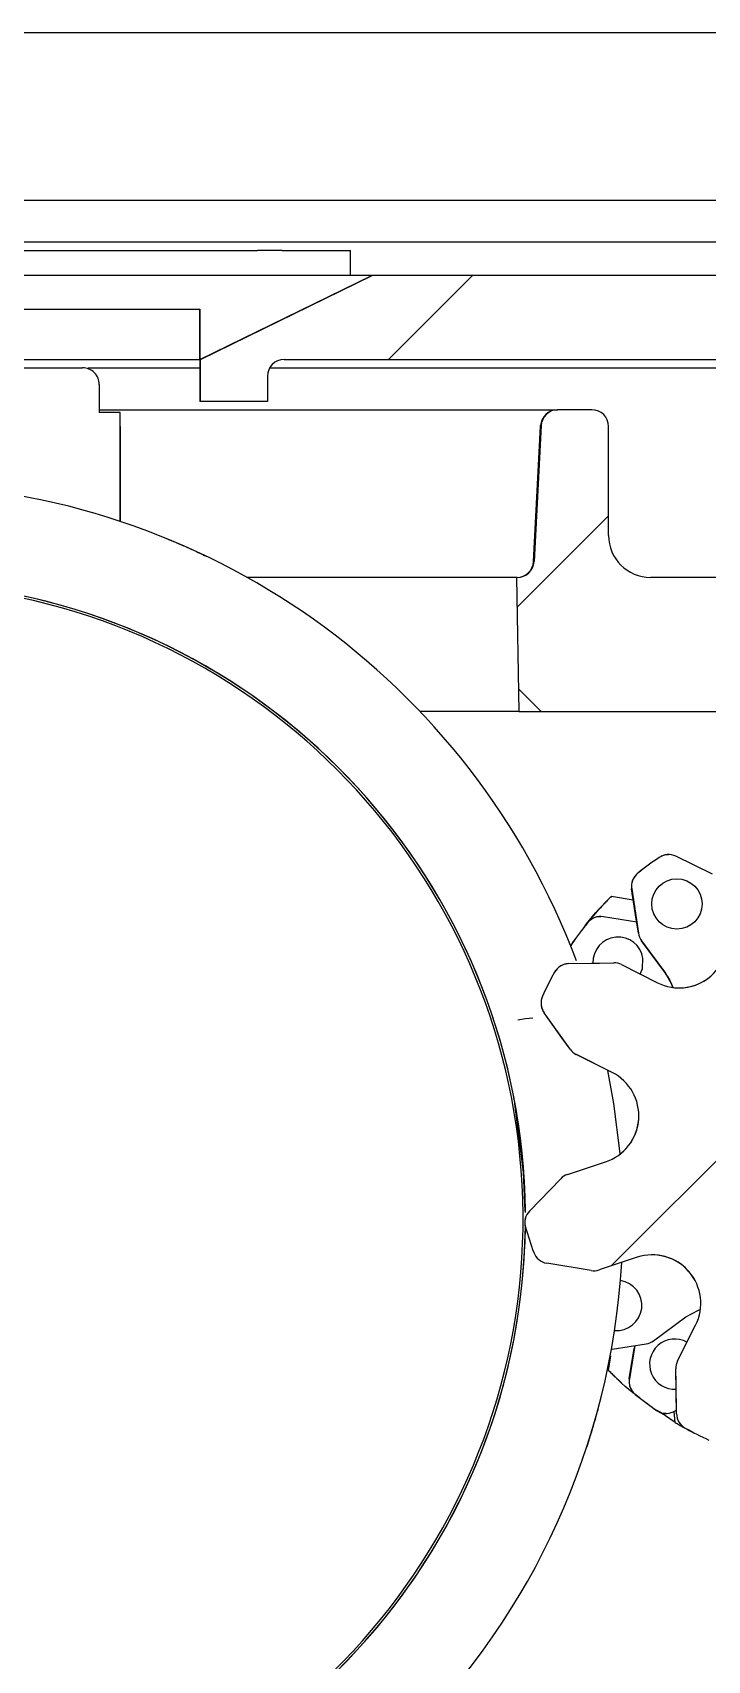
# Model space of a CAD drawing. Header units: inches. Extents: x -0.9 to 9.06, y 0 to 7.13.
# Drawn here: x 5.8943 to 6.0816, y 5.5183 to 5.9697 of the extents above; entities that cross this region are included whole.
import ezdxf

# ---------------------------------------------------------------- set-up
doc = ezdxf.new("R2010")
doc.units = ezdxf.units.IN
doc.header["$MEASUREMENT"] = 0
doc.layers.add('NETAFIM-L-DETL-013M', color=1, linetype='Continuous')

msp = doc.modelspace()

# ---------------------------------------------------------------- linework, layer by layer
at = {"layer": 'NETAFIM-L-DETL-013M'}
for p, q in [((5.578281550438099, 5.969687286478081), (6.180593925385096, 5.969687286478081)), ((5.578281550438099, 5.923199783784314), (6.248849271396181, 5.923199783784314)), ((6.171619930486667, 5.911577886463445), (5.553149623936029, 5.911577886463445)), ((5.864123742065451, 5.909253558953096), (5.943633095496728, 5.909253558953096)), ((5.943633095496728, 5.909253558953096), (5.956716540485409, 5.909253558953096)), ((5.963612956067869, 5.909253558953096), (5.956716540485409, 5.909253558953096)), ((5.963612956067869, 5.909253558953096), (5.982491352268585, 5.909253558953096)), ((5.982491352268585, 5.902280403242633), (5.982491352268585, 5.909253558953096)), ((5.98841168537664, 5.902280403242633), (5.721223492723787, 5.902280403242633)), ((5.940754940219129, 5.879036695190603), (5.98841168537664, 5.902280403242633)), ((5.94088400217771, 5.879036695190603), (5.988540747335218, 5.902280403242633)), ((5.988540747335218, 5.902280403242633), (5.98841168537664, 5.902280403242633)), ((6.114025879938139, 5.902280403242633), (5.988540747335218, 5.902280403242633)), ((5.993104295471802, 5.879036661801611), (6.016348043008736, 5.902280409338549)), ((5.768751240864993, 5.892982920021822), (5.940754940219129, 5.892982920021822)), ((5.940732556779824, 5.879036695190603), (5.940732556779824, 5.892982920021822)), ((5.940754940219129, 5.892982920021822), (5.940754940219129, 5.879036695190603)), ((5.768880259528714, 5.879036695190603), (5.940732556779824, 5.879036695190603)), ((5.940732556779824, 5.879036695190603), (5.940754940219129, 5.879036695190603)), ((5.940754940219129, 5.879036695190603), (5.940754940219129, 5.867414797869734)), ((5.940754940219129, 5.879036695190603), (5.94088400217771, 5.879036695190603)), ((5.94088400217771, 5.867414797869734), (5.94088400217771, 5.879036695190603)), ((5.9641277535246, 5.879036695190603), (6.101265869153269, 5.879036695190603)), ((5.801288362421598, 5.876712281090547), (5.908209592640343, 5.876712281090547)), ((5.909732142756887, 5.876712281090547), (5.940754940219129, 5.876712281090547)), ((5.959478990266767, 5.874387953580196), (5.959478990266767, 5.867414797869734)), ((5.960101808383228, 5.876712281090547), (5.970453153282925, 5.876712281090547)), ((5.970453153282925, 5.876712281090547), (6.06147014891642, 5.876712281090547)), ((6.06147014891642, 5.876712281090547), (6.084069088361218, 5.876712281090547)), ((5.912858334250756, 5.872063539480141), (5.912858377545603, 5.864357834846773)), ((5.912858377545603, 5.865090383769677), (6.039923555830647, 5.865090383769677)), ((5.918669326206043, 5.864357834846773), (5.912858377545603, 5.864357834846773)), ((5.918669412795747, 5.834121228631038), (5.918669326206043, 5.864357834846773)), ((5.918669499385451, 5.864014333478313), (5.918669326206043, 5.864357834846773)), ((5.918669629270016, 5.863614895159003), (5.918669499385451, 5.864014333478313)), ((5.94088400217771, 5.867414797869734), (5.940754940219129, 5.867414797869734)), ((5.959478990266767, 5.867414797869734), (5.94088400217771, 5.867414797869734)), ((6.039923555830647, 5.865090383769677), (6.040057639992244, 5.865090383769677)), ((6.049480461814219, 5.865090383769677), (6.040057639992244, 5.865090383769677)), ((5.918669802449425, 5.863165754347759), (5.918669629270016, 5.863614895159003)), ((5.918669889039144, 5.862673924810868), (5.918669802449425, 5.863165754347759)), ((5.918669975628848, 5.862147199621976), (5.918669889039144, 5.862673924810868)), ((5.918670062218552, 5.861593718213558), (5.918669975628848, 5.862147199621976)), ((5.91867010551341, 5.861022226146042), (5.918670062218552, 5.861593718213558)), ((5.91867010551341, 5.860441642159273), (5.91867010551341, 5.861022226146042)), ((5.91867010551341, 5.860441642159273), (5.91867010551341, 5.834120968861915)), ((6.033308383617168, 5.823008392198794), (6.035270181670899, 5.860441642159273)), ((6.035415262725315, 5.860684959236502), (6.033440714337199, 5.823008392198794)), ((6.054129203424633, 5.83022477839678), (6.054129203424633, 5.860441642159273)), ((6.028706514210444, 5.810271477492667), (6.054129212477221, 5.835694175759454)), ((6.00583416224051, 5.818602881075909), (5.953853754880846, 5.818602881075909)), ((6.0284373012861, 5.818602881075909), (6.00583416224051, 5.818602881075909)), ((6.028561081272538, 5.818602881075909), (6.0284373012861, 5.818602881075909)), ((6.028561081272538, 5.818602881075909), (6.029210244307421, 5.781412948192663)), ((6.02879833707027, 5.818602881075909), (6.028561081272538, 5.818602881075909)), ((6.166348370759806, 5.818602881075909), (6.06575107909807, 5.818602881075909)), ((6.035430024688697, 5.781412922146477), (6.02909974678397, 5.787743200051204)), ((6.005833924118814, 5.781412948192663), (6.001828154379211, 5.781412948192663)), ((6.029086442673552, 5.781412948192663), (6.005833924118814, 5.781412948192663)), ((6.029210244307421, 5.781412948192663), (6.029086442673552, 5.781412948192663)), ((6.029210244307421, 5.781412948192663), (6.252350236672441, 5.781412948192663)), ((6.054837079899574, 5.627667237086638), (6.167908176471588, 5.740738333658653)), ((6.070764709734611, 5.741735725970116), (6.070753950963499, 5.741735725970116)), ((6.082974356340525, 5.736346296004327), (6.072788592608411, 5.741272038088064)), ((6.054960940857132, 5.73019721453728), (6.060984380659032, 5.729211477310524)), ((6.061818044712527, 5.723786891923612), (6.060522965756796, 5.732213715638536)), ((6.060534135829026, 5.732213715638536), (6.062428956744234, 5.719904296042505)), ((6.049709816301174, 5.724388170850405), (6.051422106113601, 5.726505895319377)), ((6.051966409013061, 5.724566459057527), (6.051946601617544, 5.724566459057527)), ((6.061938794059209, 5.723002389176388), (6.052714197724434, 5.724505932852196)), ((6.046638111380559, 5.720589134036744), (6.046953968984997, 5.720979826795627)), ((6.062415686871609, 5.719904296042505), (6.061818044712527, 5.723786891923612)), ((6.043569740163672, 5.716350914228169), (6.043616217189015, 5.716443911573702)), ((6.043616217189015, 5.716443911573702), (6.043929000858838, 5.716965441380162)), ((6.043752227971594, 5.716567042137339), (6.044405309190711, 5.717623696334291)), ((6.069892058665459, 5.708892423208856), (6.063272015780956, 5.717848310034767)), ((6.063285285653591, 5.717848310034767), (6.069905306890667, 5.708892423208856)), ((6.043099125105037, 5.711487083785081), (6.051621781978404, 5.711636624209415)), ((6.04310059713007, 5.711487083785081), (6.055553062922388, 5.711705463026637)), ((6.051621781978404, 5.711636624209415), (6.055549491096961, 5.711705463026637)), ((6.055553062922388, 5.711705463026637), (6.055549491096961, 5.711705463026637)), ((6.057724494657247, 5.711209910132336), (6.067672547995677, 5.706203206672368)), ((6.063518060433967, 5.710173864285698), (6.063671237626, 5.712890356579952)), ((6.06290214784666, 5.708604079483881), (6.063518060433967, 5.710173864285698)), ((6.069905306890667, 5.708892423208856), (6.071757785439057, 5.705413421953005)), ((6.071757785439057, 5.705413421953005), (6.071932848179585, 5.704887562661184)), ((6.041205040202338, 5.690939259676992), (6.036248277356001, 5.697874922044238)), ((6.043493389689341, 5.687743666532805), (6.03624974938102, 5.697874922044238)), ((6.031059302562379, 5.69621369851162), (6.028912743720912, 5.695844220231)), ((6.033135334087329, 5.69632998848839), (6.031059302562379, 5.69621369851162)), ((6.043489817863928, 5.687743666532805), (6.041205040202338, 5.690939259676992)), ((6.055129574311898, 5.681288230681685), (6.045181520973482, 5.686295020731361)), ((6.055133146137325, 5.681288230681685), (6.045185071151468, 5.686295020731361)), ((6.055623871655448, 5.672736977557517), (6.053957907336361, 5.681877906587712)), ((6.030543271202326, 5.653662737086546), (6.028122006514763, 5.672616877633632)), ((6.0305499602572, 5.653655290371727), (6.02823372888448, 5.672034994801254)), ((6.057343045349615, 5.658841927243253), (6.055623871655448, 5.672736977557517)), ((6.042734171136622, 5.653043880449192), (6.053308830891193, 5.656537948314095)), ((6.031000897804869, 5.642860064985488), (6.030543271202326, 5.653662737086546)), ((6.031007024026656, 5.642862316317877), (6.0305499602572, 5.653655290371727)), ((6.032197545910936, 5.642899203533142), (6.040848355550963, 5.65185890030617)), ((6.062059651643039, 5.630053707059841), (6.051484991888457, 5.626559639194937)), ((6.049264398847334, 5.626387845215854), (6.036978531651662, 5.628429717101321)), ((6.050022340201884, 5.626324981088427), (6.050026539802672, 5.626324981088427)), ((6.066592059981815, 5.606908971043139), (6.075547881865453, 5.613528927337936)), ((6.073260463217799, 5.601314496650704), (6.078267209972615, 5.61126261493141)), ((6.073264035043212, 5.601314496650704), (6.078270781798039, 5.61126261493141)), ((6.075547881865453, 5.613528927337936), (6.079026926416155, 5.615381427533758)), ((6.079026926416155, 5.615381427533758), (6.079588698789041, 5.615567595404236)), ((6.054114396584701, 5.598713341846439), (6.05476765098324, 5.602705040758616)), ((6.055091604725294, 5.604598844244771), (6.064536009031805, 5.60605259883894)), ((6.059870750434743, 5.59638156762127), (6.061240188301532, 5.604796615136015)), ((6.06138795363686, 5.605568042837452), (6.059890709362253, 5.59638156762127)), ((6.061365353723282, 5.605564579249165), (6.061240188301532, 5.604796615136015)), ((6.072833792435574, 5.595215377444711), (6.072764910323495, 5.599143086563268)), ((6.072986883037902, 5.586690620770944), (6.072768482148909, 5.599143086563268)), ((6.072985389365452, 5.586690620770944), (6.072833792435574, 5.595215377444711)), ((6.072564152087352, 5.584259528151619), (6.068432286086647, 5.58714183973516)), ((6.070058310903288, 5.586769417404497), (6.070077858529678, 5.586769417404497)), ((6.07206472430365, 5.587215440986279), (6.072968461077685, 5.587642674601601)), ((6.072564152087352, 5.584259528151619), (6.072287411383136, 5.587320647480527))]:
    msp.add_line(p, q, dxfattribs=at)
msp.add_circle((6.073086582321764, 5.728050539609535), 0.0069731222581344, dxfattribs=at)
for centre, radius, start, end in [((5.964127744454504, 5.874387912294224), 0.0046487498392293, 90, 180), ((5.908209594541609, 5.87206353754053), 0.004648749507413, 8.1422e-12, 90.00018892661723), ((6.040057643632813, 5.860441663772061), 0.0046487498383192, 90, 177.0000002137599), ((6.049480462637994, 5.860441663772061), 0.0046487498392293, 0, 90), ((5.854413026694668, 5.640788165088108), 0.2037315333427791, 20.53093139684611, 88.78961935130788), ((5.854413100242517, 5.640788234218836), 0.2037314292097271, 107.9652591159654, 356.5815864610723), ((6.065751087075295, 5.830224791974044), 0.0116218745980718, 180.0000000000399, 270.0000000000008), ((6.02866597947051, 5.823251654325087), 0.004648773249255, 270.0003312906492, 357.0004426654231), ((6.028798339323749, 5.823251667712963), 0.0046487498383206, 270.0000000000008, 357.0000002137615), ((5.854399612029748, 5.640788244431203), 0.1760115297883613, 115.351089585145, 82.08873965635576), ((5.854404208538959, 5.640788179132306), 0.1766525759498476, 0.6686437968018288, 82.15018109199522), ((5.854410416031999, 5.640788230612398), 0.1766525105630061, 0.535498702706172, 82.1469232156765), ((5.85441047113478, 5.640788255189808), 0.1766524672941907, 115.3244013341089, 359.2436790051726), ((6.120414931580295, 5.664008375914523), 0.0930041497903887, 124.1981380596603, 128.7442103841923), ((6.120425473877151, 5.664008375914523), 0.0930041497903887, 124.1981380596603, 128.7442103841923), ((6.070751822895545, 5.737090874652537), 0.0046442268316606, 113.7461033350349, 124.2005298296154), ((6.070764675145973, 5.737087141541653), 0.0046486128037215, 64.19046315511144, 124.1982146062459), ((6.065128982158615, 5.732920921958336), 0.0046489518787907, 128.7463811209082, 188.7499004648932), ((6.065115797500187, 5.732923583371982), 0.0046452224092032, 128.7415074374417, 139.1939284980852), ((6.051966466328131, 5.719917714904639), 0.0046487467316807, 80.74400700976196, 140.7500813553143), ((6.120337223803222, 5.664037567181035), 0.0929651955491631, 140.7485237724049, 145.2964826156218), ((6.120359774042242, 5.664034862671371), 0.0929693995455482, 140.7484883293758, 145.2962494407338), ((6.05194313998793, 5.719921604160893), 0.0046431921601893, 130.298979882106, 140.7560543139618), ((6.067010412027844, 5.720611697330161), 0.0046488617793003, 188.7525025997281, 216.4714629485248), ((6.067023416231098, 5.720611586677483), 0.0046485823665622, 188.7516529077091, 216.4723126405602), ((6.073710671384027, 5.718200500012352), 0.0134311067729109, 243.2844085746226, 18.28440899865526), ((6.047739701027374, 5.714313727670552), 0.0046583859538297, 145.3031419868344, 153.1004345140738), ((6.056766356812978, 5.711917169880291), 0.0069731249375311, 8.022530396707383, 182.5685433111478), ((6.043182119212623, 5.706839040658576), 0.0046487497612852, 91.00475970087165, 151.0106572807556), ((6.055634585744108, 5.707057434012829), 0.0046487495744542, 63.28440857462194, 91.00475970088814), ((6.120439327063991, 5.664032903170038), 0.0929729858199165, 151.010631002159, 155.5582175224764), ((6.120441957798561, 5.664031997084947), 0.092974995648313, 151.0106572807602, 155.5581664277394), ((6.04317540213568, 5.706842955503288), 0.0046417078453027, 140.5577935067234, 151.0181710863576), ((6.059092085851581, 5.700909026578617), 0.0134303400752339, 17.24011399382477, 36.47200651994954), ((6.073706964128689, 5.718200675155932), 0.0134313074456945, 270.0005494349381, 310.7844192650146), ((6.04003135139327, 5.700578680741561), 0.0046487497824153, 155.5581664277463, 215.5640588698331), ((6.040034843372506, 5.700577101287509), 0.0046533424142518, 155.5625191545934, 165.9962833416526), ((6.047271114145484, 5.690447304398793), 0.0046484254623812, 215.5648785326916, 243.2866534043305), ((6.047274979488111, 5.69044746878287), 0.0046487497269758, 215.5640588698331, 243.2844085746156), ((6.049095029800401, 5.669290905673125), 0.0134311061022973, 288.284411435391, 63.28440857462194), ((6.049091484844815, 5.669290912399046), 0.0134310896947176, 355.7843486209439, 63.28450053815658), ((6.049082929040025, 5.669290811077416), 0.0134308498267997, 307.4490652252836, 355.7847066043742), ((6.044192645161036, 5.648629846320764), 0.0046487496791258, 108.2844114353805, 136.0047616728921), ((6.035541849066909, 5.639670196000633), 0.0046487498139842, 136.0047616729094, 196.0106544626252), ((5.854404303558066, 5.640788231963492), 0.1766524831615637, 270.0000011817065, 359.2475064517822), ((6.035534138075707, 5.639670569218633), 0.0046506930477418, 185.5681492775422, 196.0089473557654), ((6.120441957798561, 5.664031997084947), 0.0929749962796762, 196.0106544626179, 200.5581635423585), ((6.03774066304188, 5.633015523918667), 0.0046487497983098, 200.5581635423611, 260.5640601434227), ((6.066273451004452, 5.617300714006224), 0.0134311066735087, 333.2844118594148, 108.2844114353955), ((6.066261246521811, 5.617300900613615), 0.0134308904441869, 40.78427654135098, 90.00065716560027), ((6.050026530777142, 5.63097369342167), 0.0046487495400509, 260.5640601434068, 288.2844114353736), ((6.066269924381835, 5.617300727770233), 0.0134310709997767, 333.2843487835547, 40.78458586025926), ((6.056389835802701, 5.616710259998404), 0.006973087877784, 264.8119724247451, 81.59208939534), ((6.063829141917928, 5.61064606206945), 0.0046475332776355, 278.7483611786726, 306.476375967393), ((6.072479477241369, 5.60043374180363), 0.0069731225801607, 60.80530075807666, 273.1954006380016), ((6.077412135665962, 5.599224762176515), 0.004647943017028, 153.2817104714291, 181.0068774043843), ((6.077416517799395, 5.599224629656643), 0.0046487498391259, 153.2844118594174, 181.0047595574673), ((6.064478840364539, 5.595633777279886), 0.0046486704000984, 170.7431175942994, 230.749662887242), ((6.06445057441623, 5.595624462382613), 0.0046358040263892, 220.2885529424941, 230.7623359689959), ((6.120319954188733, 5.663998896492597), 0.0929333170699938, 230.7481690279791, 235.2977127331855), ((6.120341841635784, 5.664002033522191), 0.0929373637438831, 230.7481723377603, 235.2975071729296), ((6.070058820551242, 5.591418407580425), 0.0046490663550627, 235.2950142401775, 245.7387840911017), ((6.07007783330879, 5.591417860452745), 0.0046484476115807, 235.2941815898913, 295.3046403176607), ((6.077634911169241, 5.586772164014044), 0.0046487498391259, 181.0047595574755, 241.0106538131135), ((6.077634870982286, 5.586773273826087), 0.0046501158851258, 230.5672766804163, 241.0086879126861), ((6.120436099426921, 5.664022919979393), 0.0929646276409768, 241.0106492599796, 245.5586507796061), ((6.120441957798561, 5.664031997084947), 0.0929749917066203, 241.0106538131037, 245.5581633464803)]:
    msp.add_arc(centre, radius, start, end, dxfattribs=at)
for centre, major_axis, ratio, start_param, end_param in [((6.039923551921287, 5.860441663772061), (-5.3e-15, 0.0046487495073877), 0.9996220849978102, 0, 1.518436449233996), ((6.035268423053413, 5.860441663772061), (0.0002436306553738, 0.0046487495064886), 0.0003768086856523, 4.712408728092518, 4.764768605675747)]:
    msp.add_ellipse(centre, major_axis=major_axis, ratio=ratio, start_param=start_param, end_param=end_param, dxfattribs=at)
for points, knots in [([(5.931761495107718, 5.829259995879164), (5.93181950118112, 5.829236323555689), (5.93196074457909, 5.829178682015595), (5.933294314545797, 5.828628768879718), (5.935726009227927, 5.827592602050918), (5.938924794592242, 5.826176741897128), (5.941300512463602, 5.82505452626608), (5.942487665202474, 5.824493752036089)], [0, 0, 0, 0, 0.1469435409479975, 0.3578039990952583, 0.5702131894327215, 0.7852343515022203, 1, 1, 1, 1]), ([(6.070756137353601, 5.741686889375255), (6.070452814678525, 5.741693355755987), (6.069829335538326, 5.741706647388397), (6.069203190449172, 5.741465661967199), (6.068881665019581, 5.741341915981773)], [0, 0, 0, 0, 0.4865001176789714, 1, 1, 1, 1]), ([(6.061599708765811, 5.735959240013147), (6.061330249625246, 5.735583004011849), (6.060785938294053, 5.734823001889571), (6.06043219794726, 5.733493373960516), (6.060491963329489, 5.732650792552708), (6.060522965756796, 5.732213715638535)], [0, 0, 0, 0, 0.3205696784579215, 0.647555351231055, 1, 1, 1, 1]), ([(6.047224388640575, 5.721367835273587), (6.047496201013736, 5.721764333352122), (6.049711530831881, 5.724995878722968), (6.05250778032623, 5.72776652010376), (6.054960940857132, 5.730197214537279)], [0, 0, 0, 0, 0.1226961199779192, 0.9999999999999998, 0.9999999999999998, 0.9999999999999998, 0.9999999999999998]), ([(6.054960940857132, 5.730197214537279), (6.054657661935472, 5.729895286388385), (6.054051102011705, 5.729291428019409), (6.052862608877877, 5.728069131958723), (6.051997350172928, 5.727130151386362), (6.051422106113601, 5.726505895319376)], [0, 0, 0, 0, 0.2510342296459372, 0.5020701813533249, 1, 1, 1, 1]), ([(6.051947294335196, 5.724498399547669), (6.051669642732964, 5.724511176717101), (6.050959984960094, 5.72454383425457), (6.049886668200588, 5.724156996817685), (6.049213364554397, 5.723663294140052), (6.048940033804161, 5.723462873239272)], [0, 0, 0, 0, 0.2763034613147056, 0.706212020421117, 1, 1, 1, 1]), ([(6.043099125105037, 5.711487083785081), (6.042578614081843, 5.711428385817601), (6.041629237534245, 5.711321324734869), (6.040398661185498, 5.710648739973352), (6.039824065931053, 5.710039281559137), (6.039590769938445, 5.709791830497533)], [0, 0, 0, 0, 0.4189126813195696, 0.7640681127076889, 1, 1, 1, 1]), ([(6.035519798149334, 5.701703139589223), (6.035449006841226, 5.701245817726802), (6.035306008660221, 5.700322029253225), (6.035590094364238, 5.698975905612601), (6.036023470504062, 5.698250970427652), (6.036248277355991, 5.697874922044237)], [0, 0, 0, 0, 0.3205743148375824, 0.6475589323554912, 1, 1, 1, 1]), ([(6.031108269041794, 5.640913528367648), (6.031031667179625, 5.64068998379627), (6.030851284813888, 5.640163580161998), (6.030885629574186, 5.639564174137024), (6.030905389357826, 5.639219314156588)], [0, 0, 0, 0, 0.4246638070573632, 1, 1, 1, 1]), ([(6.054114396584701, 5.598713341846438), (6.054416334011261, 5.598410065020653), (6.055020203688389, 5.597803516568047), (6.056242476358761, 5.596614991988241), (6.057181469318027, 5.595749746142357), (6.057805737450031, 5.595174507102912)], [0, 0, 0, 0, 0.2510364545608927, 0.5020686056938919, 1, 1, 1, 1]), ([(6.062763647609994, 5.591096218483534), (6.062433922337504, 5.591323020548591), (6.059265548202983, 5.593502391851143), (6.056548599131918, 5.596250881276078), (6.054114396584701, 5.598713341846438)], [0, 0, 0, 0, 0.1040676569389833, 1, 1, 1, 1]), ([(6.059870750434743, 5.59638156762127), (6.059835904060616, 5.595858719455134), (6.059772352075391, 5.594905161452032), (6.060215171367406, 5.593574251097078), (6.060712508210759, 5.592900341489834), (6.060914394528186, 5.592626778147989)], [0, 0, 0, 0, 0.4189927363676408, 0.7641489496993765, 1, 1, 1, 1]), ([(6.069337797949675, 5.586510167821141), (6.068135486448625, 5.587180264302775), (6.066488742344699, 5.588098060921395), (6.065046906587951, 5.589305439629658), (6.064657775807539, 5.589631293817138)], [0, 0, 0, 0, 0.7301143499961955, 1, 1, 1, 1]), ([(6.051256546593435, 5.588312445986785), (6.05124141771315, 5.588254369218108), (6.051204037072032, 5.588110872356049), (6.050834439178061, 5.58673021716691), (6.050118929360781, 5.584179831847316), (6.049133004182827, 5.58084652540599), (6.048338361915419, 5.578382292901038), (6.047944360408507, 5.577160471006888)], [0, 0, 0, 0, 0.1458354374886273, 0.3603321626388438, 0.5747899367138376, 0.7891712880613305, 1, 1, 1, 1]), ([(6.068148531616145, 5.587179939206327), (6.068589390527314, 5.587011524349908), (6.069234051824345, 5.58676525386058), (6.069859861968485, 5.58680354955652), (6.070057704775329, 5.586815656308139)], [0, 0, 0, 0, 0.683861297704752, 1, 1, 1, 1]), ([(6.072564152087341, 5.584259528151617), (6.072932247225775, 5.584041242772077), (6.073668426811433, 5.583604678353012), (6.07514880783102, 5.582759116961352), (6.076274084789702, 5.582155726183516), (6.07702220151507, 5.581754574512051)], [0, 0, 0, 0, 0.2510377405749293, 0.5020681898556588, 0.9999999999999998, 0.9999999999999998, 0.9999999999999998, 0.9999999999999998]), ([(6.072985389365442, 5.586690620770945), (6.073044218165513, 5.586169988071775), (6.073151517272208, 5.58522039495627), (6.073824295848737, 5.583989625574331), (6.074433787787437, 5.583414974616357), (6.07468124878094, 5.583181659476402)], [0, 0, 0, 0, 0.4189181975687523, 0.764073860526481, 1, 1, 1, 1])]:
    msp.add_open_spline(points, degree=3, knots=knots, dxfattribs=at)

doc.saveas('drawing.dxf')
